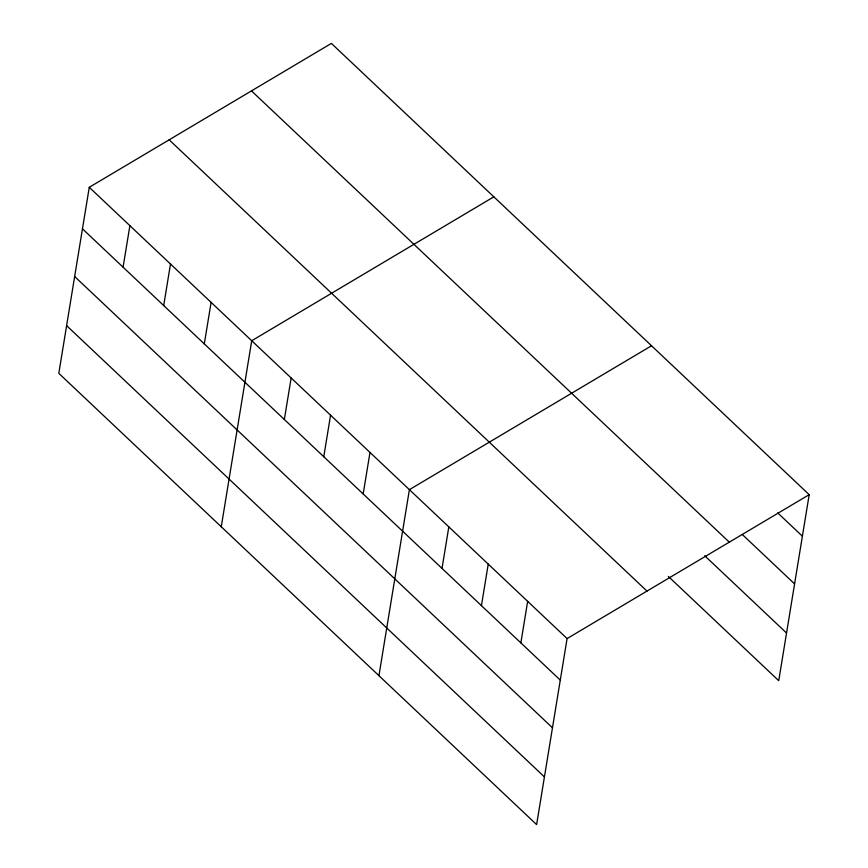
<?xml version="1.0" encoding="UTF-8"?>
<svg xmlns="http://www.w3.org/2000/svg" width="868" height="868" viewBox="0 0 868 868"><rect width="100%" height="100%" fill="white"/><g stroke="black" fill="none" stroke-linecap="round" stroke-linejoin="round"><path stroke-width="1.3" d="M89.263 187.304L58.807 373.327L536.619 824.6L567.086 638.577L809.193 494.673L331.381 43.4L89.263 187.304L567.086 638.577M123.082 267.192L129.885 225.658M163.694 305.547L170.497 264.024M204.305 343.912L211.108 302.379M221.264 526.757L251.72 340.733L493.838 196.83M284.346 419.494L291.149 377.971M323.764 456.731L330.567 415.197M363.182 493.957L369.985 452.423M378.936 675.684L409.403 489.661L651.521 345.757M442.018 568.421L448.821 526.887M481.436 605.647L488.239 564.113M520.865 642.873L527.657 601.35M809.193 494.673L778.737 680.696L668.36 576.45M777.761 512.934L802.39 536.207M742.357 534.558L794.589 583.893M251.481 90.89L729.294 542.164M704.74 555.759L786.538 633.011M169.162 139.813L646.975 591.086M82.471 228.827L560.283 680.111M74.659 276.512L552.471 727.785M66.619 325.641L544.431 776.914"/></g></svg>
